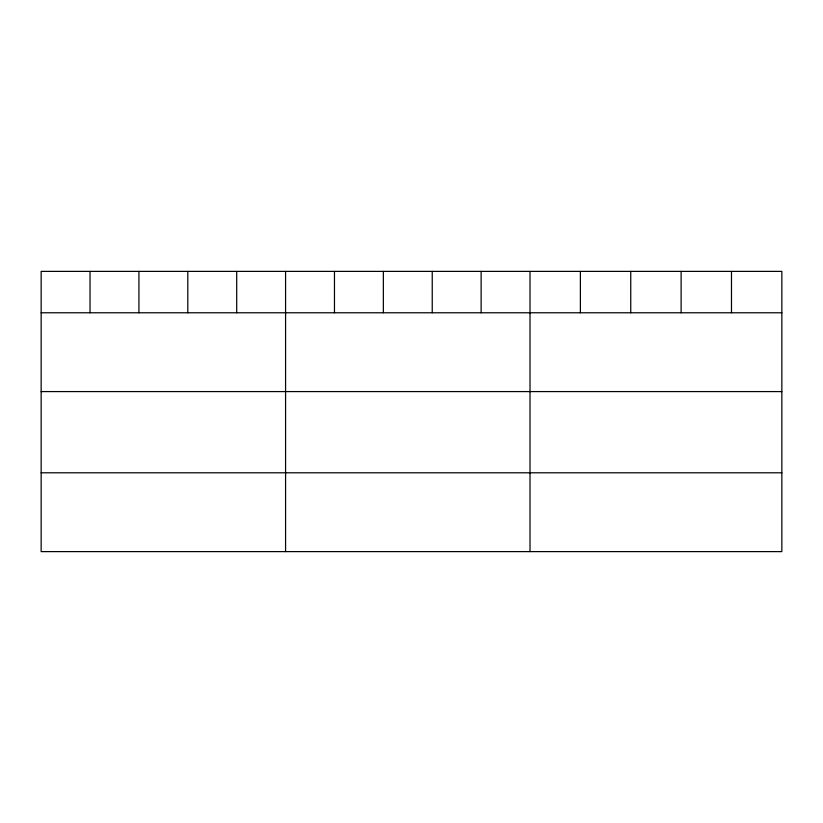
<?xml version="1.0" encoding="UTF-8"?>
<svg xmlns="http://www.w3.org/2000/svg" width="823" height="823" viewBox="0 0 823 823"><rect width="100%" height="100%" fill="white"/><g stroke="black" fill="none" stroke-linecap="round" stroke-linejoin="round"><path stroke-width="1.23" d="M781.85 312.771L781.85 551.616L41.15 551.616L41.15 271.384L781.85 271.384L781.85 312.771L41.15 312.771M41.15 391.583L781.85 391.583M41.15 472.793L781.85 472.793M731.482 271.384L731.482 312.771M681.115 271.384L681.115 312.771M630.747 271.384L630.747 312.771M580.38 271.384L580.38 312.771M530.012 271.384L530.012 551.616M481.126 271.384L481.126 312.771M432.24 271.384L432.24 312.771M383.353 271.384L383.353 312.771M334.467 271.384L334.467 312.771M285.581 271.384L285.581 551.616M236.695 271.384L236.695 312.771M187.809 271.384L187.809 312.771M138.922 271.384L138.922 312.771M90.036 271.384L90.036 312.771"/></g></svg>
